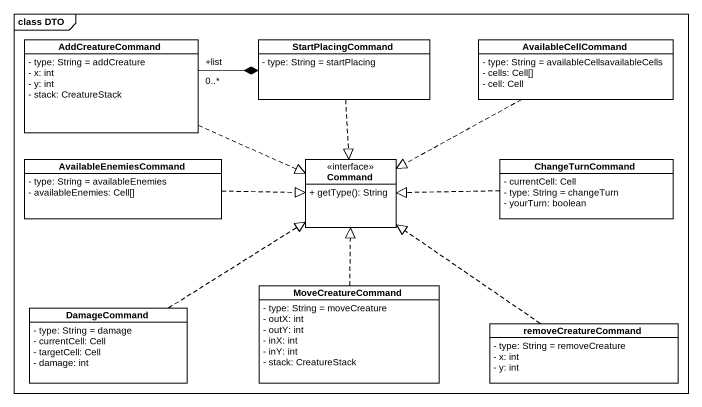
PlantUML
@startuml
mainframe class DTO
hide circle
hide empty members
skinparam classAttributeIconSize 0
class AddCreatureCommand {
  - type: String = addCreature
  - x: int
  - y: int
  - stack: CreatureStack
}
class StartPlacingCommand {
  - type: String = startPlacing
}
class AvailableCellCommand {
  - type: String = availableCellsavailableCells
  - cells: Cell[]
  - cell: Cell
}
class AvailableEnemiesCommand {
  - type: String = availableEnemies
  - availableEnemies: Cell[]
}
class Command <<interface>> {
  + getType(): String
}
class ChangeTurnCommand {
  - currentCell: Cell
  - type: String = changeTurn
  - yourTurn: boolean
}
class MoveCreatureCommand {
  - type: String = moveCreature
  - outX: int
  - outY: int
  - inX: int
  - inY: int
  - stack: CreatureStack
}
class DamageCommand {
  - type: String = damage
  - currentCell: Cell
  - targetCell: Cell
  - damage: int
}
class removeCreatureCommand {
  - type: String = removeCreature
  - x: int
  - y: int
}
AddCreatureCommand "+list\n0..*" -right-* StartPlacingCommand
AddCreatureCommand .right.|> Command
StartPlacingCommand ..|> Command
AvailableCellCommand .left.|> Command
AvailableEnemiesCommand .right.|> Command
ChangeTurnCommand .left.|> Command
MoveCreatureCommand .up.|> Command
DamageCommand .up.|> Command
removeCreatureCommand .up.|> Command
@enduml
